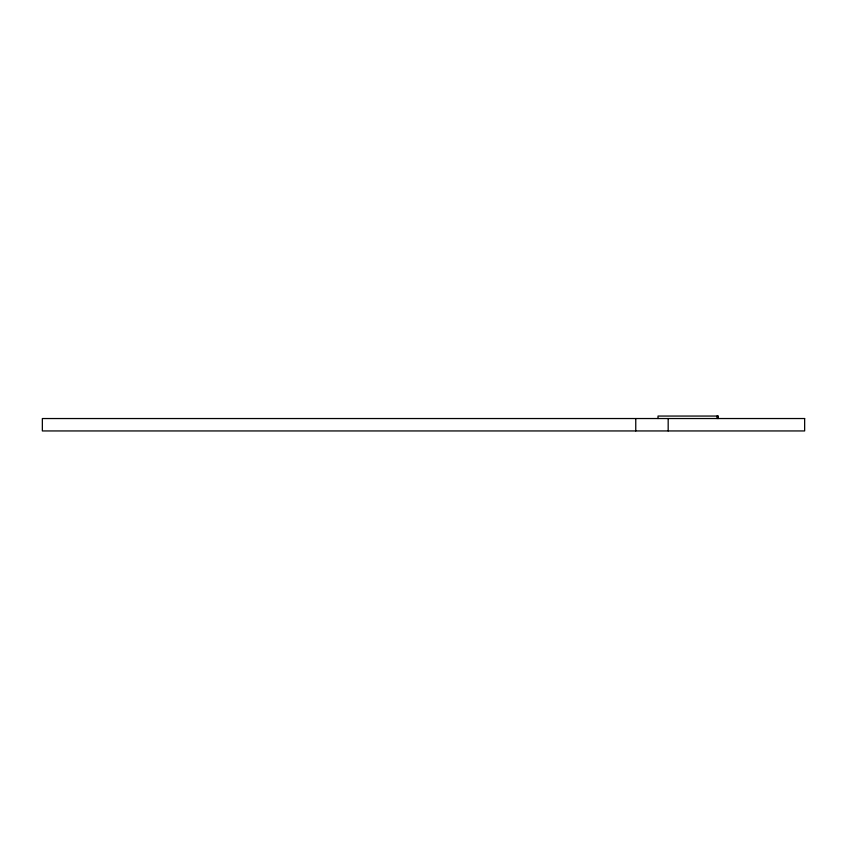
<?xml version="1.0" encoding="UTF-8"?>
<svg xmlns="http://www.w3.org/2000/svg" width="847" height="847" viewBox="0 0 847 847"><rect width="100%" height="100%" fill="white"/><g stroke="black" fill="none" stroke-linecap="round" stroke-linejoin="round"><path stroke-width="1.27" d="M804.65 418.534L42.35 418.545L42.35 430.943L804.65 430.943L804.65 418.524M718.235 418.534L718.235 416.057L658.024 416.057L658.024 418.534M717.875 416.057L717.843 418.534M717.007 416.057L717.007 418.534M668.177 418.534L668.177 430.943M635.758 418.545L635.758 430.943"/></g></svg>
